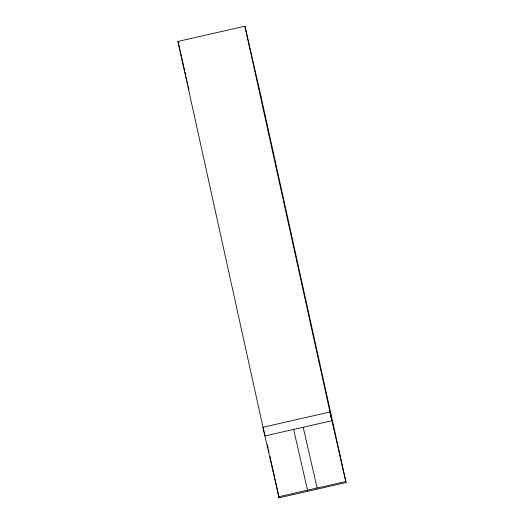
<?xml version="1.0" encoding="UTF-8"?>
<svg xmlns="http://www.w3.org/2000/svg" width="524" height="524" viewBox="0 0 524 524"><rect width="100%" height="100%" fill="white"/><g stroke="black" fill="none" stroke-linecap="round" stroke-linejoin="round"><path stroke-width="0.79" d="M244.911 26.2L331.889 420.713L264.921 435.942L177.944 41.435L244.911 26.2L261.063 96.737M278.84 496.713L345.807 481.477M346.056 482.565L329.904 412.028L262.937 427.263L279.089 497.8L346.056 482.565L260.814 95.65M303.193 427.237L317.112 488.008M293.623 429.418L307.542 490.189M177.944 41.435L179.929 50.114M180.112 50.907L184.631 70.635M184.992 72.214L185.712 75.371M186.079 76.949L186.799 80.106M187.16 81.685L187.887 84.842M188.247 86.421L188.968 89.578M267.404 444.791L268.111 447.987M268.458 449.585L268.989 451.983M269.939 456.26L270.646 459.456M271 461.055L279.089 497.8"/></g></svg>
